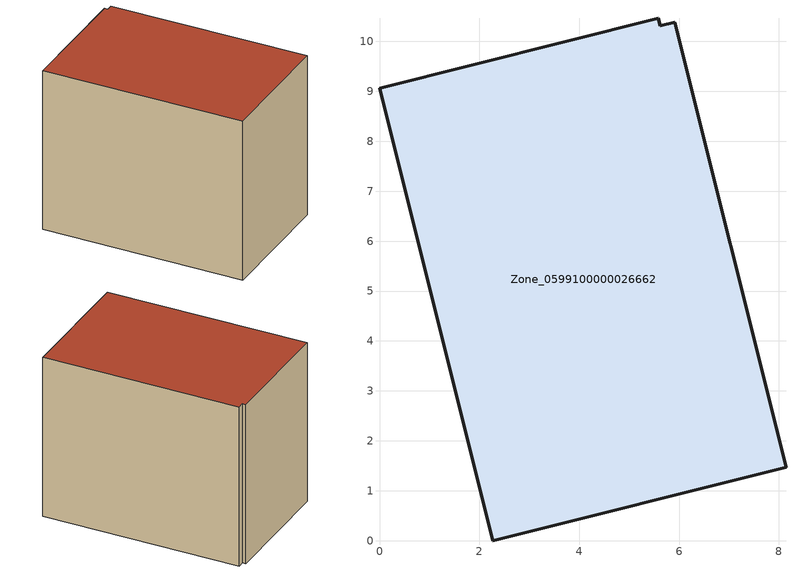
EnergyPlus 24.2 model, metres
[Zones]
Zone_0599100000026662
 floor ground (C_G): 5.92,10.38 8.14,1.47 2.27,0 0,9.06 5.59,10.46 5.62,10.31 z0
 wall outside (C_F): 2.27,0 8.14,1.47 5.92,10.38 5.62,10.31 5.59,10.46 0,9.06 2.27,0 z0:7.69
 roof outside (C_R): 8.14,1.47 5.92,10.38 5.62,10.31 5.59,10.46 0,9.06 2.27,0 z7.69
[BUILDING]
Pand.0599100000026662: North Axis=0; Terrain=City; Loads Convergence Tolerance Value=0.04; Temperature Convergence Tolerance Value=0.4; Solar Distribution=FullExterior; Maximum Number of Warmup Days=25; Minimum Number of Warmup Days=1
[Site:Location]
Rotterdam.The.Hague.AP_ZH_NLD Design_Conditions: Latitude=51.96; Longitude=4.45; Time Zone=1; Elevation=-4.5
[SITE:GROUNDTEMPERATURE:BUILDINGSURFACE]
18, 18, 18, 18, 18, 18, 18, 18, 18, 18, 18, 18
[MATERIAL] Thermal Absorptance=0.9; Solar Absorptance=0.7; Visible Absorptance=0.7
Name | Roughness | Thickness | Conductivity | Density | Specific Heat
G.TI.1965-1974 | MediumSmooth | 0.15 | 0.882353 | 540 | 1210
F.TI.1965-1974 | Rough | 0.3 | 0.697674 | 1920 | 840
R.TI.1965-1974 | MediumRough | 0.2 | 0.232558 | 1500 | 1000
[CONSTRUCTION]
C_G: G.TI.1965-1974
C_F: F.TI.1965-1974
C_R: R.TI.1965-1974
[ZONE]
Zone_0599100000026662: Type=1; Multiplier=1; Ceiling Height=Autocalculate; Volume=Autocalculate; Floor Area=autocalculate; Part of Total Floor Area=Yes
[ZONEINFILTRATION:DESIGNFLOWRATE]
Infil_Zone_0599100000026662: Zone or ZoneList or Space or SpaceList=Zone_0599100000026662; Schedule=AlwaysOn; Design Flow Rate Calculation Method=Flow/Area; Flow Rate per Floor Area=0.003; Constant Term Coefficient=1; Temperature Term Coefficient=0; Velocity Term Coefficient=0; Velocity Squared Term Coefficient=0
[HVACTEMPLATE:ZONE:IDEALLOADSAIRSYSTEM]
Zone_0599100000026662: Maximum Heating Supply Air Temperature=50; Minimum Cooling Supply Air Temperature=13; Maximum Heating Supply Air Humidity Ratio=0.0156; Minimum Cooling Supply Air Humidity Ratio=0.0077; Heating Limit=NoLimit; Cooling Limit=NoLimit; Dehumidification Control Type=ConstantSensibleHeatRatio; Cooling Sensible Heat Ratio=0.7; Dehumidification Setpoint=60; Humidification Control Type=None; Humidification Setpoint=30; Outdoor Air Method=None; Outdoor Air Flow Rate per Person=0.00944; Outdoor Air Flow Rate per Zone Floor Area=0; Outdoor Air Flow Rate per Zone=0; Demand Controlled Ventilation Type=None; Outdoor Air Economizer Type=NoEconomizer; Heat Recovery Type=None; Sensible Heat Recovery Effectiveness=0.7; Latent Heat Recovery Effectiveness=0.65
[ZONECONTROL:THERMOSTAT]
ThermostatControl_Zone_0599100000026662: Zone or ZoneList=Zone_0599100000026662; Control Type Schedule=DualSetpointControlType; Control 1=Thermostat_Zone_0599100000026662; Temperature Difference Between Cutout And Setpoint=0
[THERMOSTATSETPOINT:DUALSETPOINT]
Thermostat_Zone_0599100000026662: Heating Setpoint Temperature Schedule=HeatingSetpoint_Zone_0599100000026662; Cooling Setpoint Temperature Schedule=CoolingSetpoint_Zone_0599100000026662
[SCHEDULE:COMPACT]
HeatingSetpoint_Zone_0599100000026662: Through: 12/31, For: AllDays, Until: 24:00, 21
CoolingSetpoint_Zone_0599100000026662: Through: 12/31, For: AllDays, Until: 24:00, 24
DualSetpointControlType: Through: 12/31, For: AllDays, Until: 24:00, 4
AlwaysOn: Through: 12/31, For: AllDays, Until: 24:00, 1
